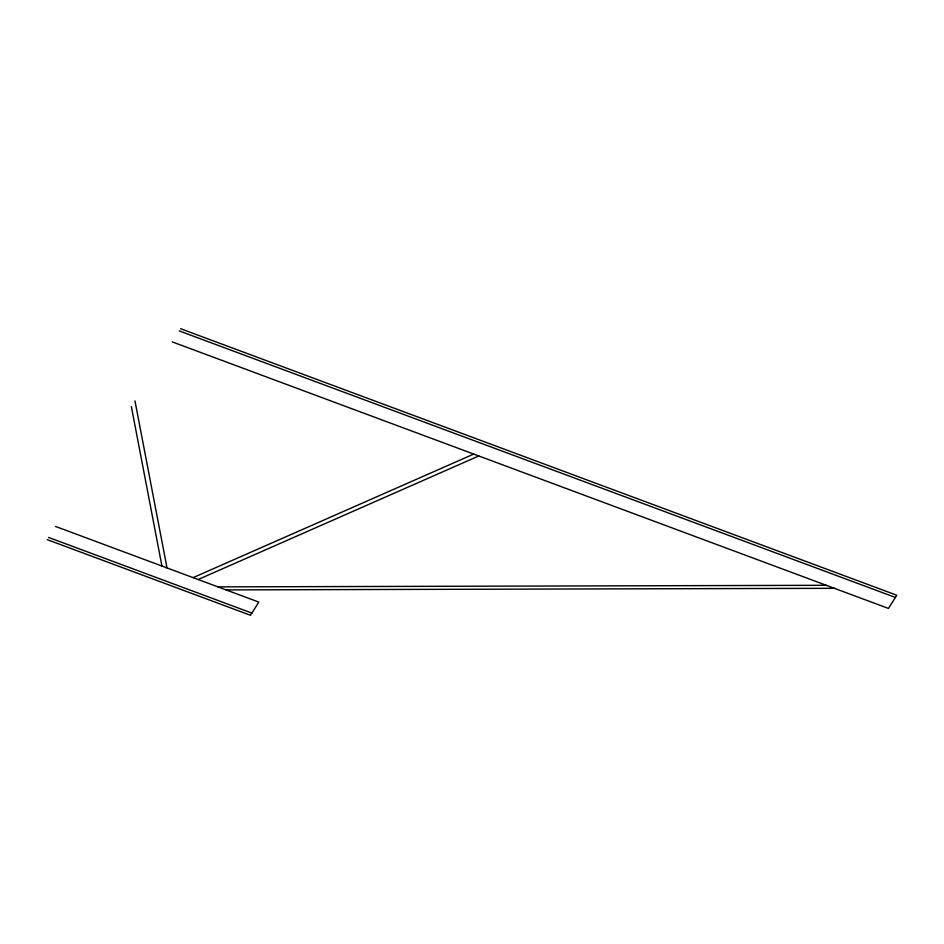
<?xml version="1.0" encoding="UTF-8"?>
<svg xmlns="http://www.w3.org/2000/svg" width="944" height="944" viewBox="0 0 944 944"><rect width="100%" height="100%" fill="white"/><g stroke="black" fill="none" stroke-linecap="round" stroke-linejoin="round"><path stroke-width="1.42" d="M193.095 577.634L473.723 454.088M198.157 579.522L478.785 455.964M217.934 586.885L826.295 585.292M226.041 589.894L834.402 588.313M180.646 328.724L896.8 595.251L888.457 608.432L172.304 341.905M179.254 330.919L895.408 597.446M55.543 526.445L258.809 602.095L250.467 615.276L47.2 539.626M48.592 537.431L251.859 613.081M134.968 400.905L167.017 567.934M131.358 406.616L161.943 566.046"/></g></svg>
